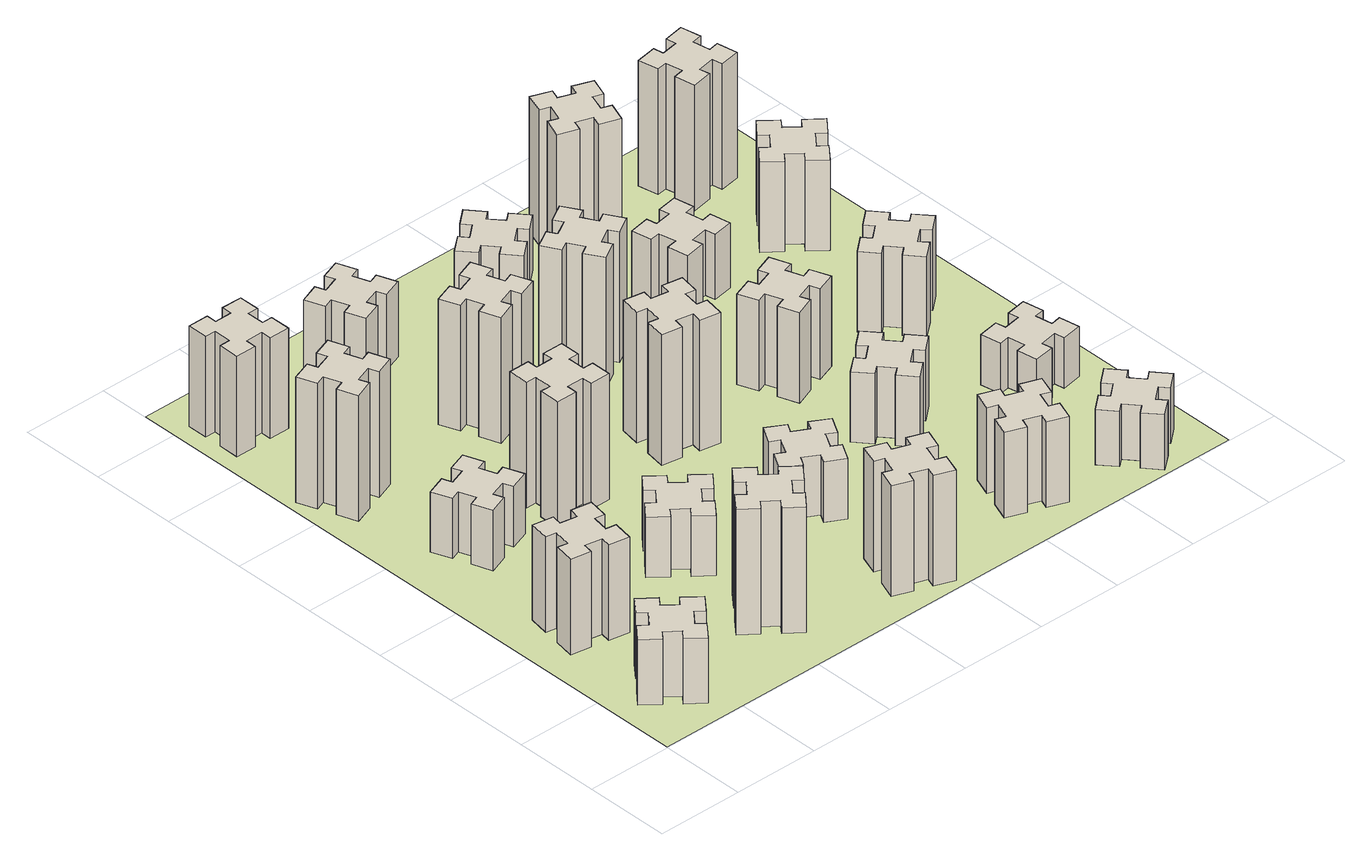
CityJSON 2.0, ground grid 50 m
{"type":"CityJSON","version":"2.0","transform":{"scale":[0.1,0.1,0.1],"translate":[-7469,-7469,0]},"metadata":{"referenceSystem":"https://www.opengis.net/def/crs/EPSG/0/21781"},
"CityObjects":{
"building1":{"type":"Building","attributes":{"class":"1000","function":"1000","usage":"1000","yearOfConstruction":2016,"roofType":"1000","measuredHeight":39,"storeysAboveGround":30,"storeysBelowGround":0},"geometry":[{"type":"Solid","lod":"1","boundaries":[[[[0,1,2,3,4,5,6,7,8,9,10,11,12,13,14,15,16,17,18,19]],[[17,16,20,21]],[[16,15,22,20]],[[15,14,23,22]],[[14,13,24,23]],[[13,12,25,24]],[[12,11,26,25]],[[11,10,27,26]],[[10,9,28,27]],[[9,8,29,28]],[[8,7,30,29]],[[7,6,31,30]],[[6,5,32,31]],[[5,4,33,32]],[[4,3,34,33]],[[3,2,35,34]],[[2,1,36,35]],[[1,0,37,36]],[[0,19,38,37]],[[19,18,39,38]],[[18,17,21,39]],[[24,25,26,27,28,29,30,31,32,33,34,35,36,37,38,39,21,20,22,23]]]]}]},
"building2":{"type":"Building","attributes":{"class":"1000","function":"1000","usage":"1000","yearOfConstruction":2016,"roofType":"1000","measuredHeight":57,"storeysAboveGround":30,"storeysBelowGround":0},"geometry":[{"type":"Solid","lod":"1","boundaries":[[[[40,41,42,43,44,45,46,47,48,49,50,51,52,53,54,55,56,57,58,59]],[[57,56,60,61]],[[56,55,62,60]],[[55,54,63,62]],[[54,53,64,63]],[[53,52,65,64]],[[52,51,66,65]],[[51,50,67,66]],[[50,49,68,67]],[[49,48,69,68]],[[48,47,70,69]],[[47,46,71,70]],[[46,45,72,71]],[[45,44,73,72]],[[44,43,74,73]],[[43,42,75,74]],[[42,41,76,75]],[[41,40,77,76]],[[40,59,78,77]],[[59,58,79,78]],[[58,57,61,79]],[[64,65,66,67,68,69,70,71,72,73,74,75,76,77,78,79,61,60,62,63]]]]}]},
"building3":{"type":"Building","attributes":{"class":"1000","function":"1000","usage":"1000","yearOfConstruction":2016,"roofType":"1000","measuredHeight":36,"storeysAboveGround":30,"storeysBelowGround":0},"geometry":[{"type":"Solid","lod":"1","boundaries":[[[[80,81,82,83,84,85,86,87,88,89,90,91,92,93,94,95,96,97,98,99]],[[97,96,100,101]],[[96,95,102,100]],[[95,94,103,102]],[[94,93,104,103]],[[93,92,105,104]],[[92,91,106,105]],[[91,90,107,106]],[[90,89,108,107]],[[89,88,109,108]],[[88,87,110,109]],[[87,86,111,110]],[[86,85,112,111]],[[85,84,113,112]],[[84,83,114,113]],[[83,82,115,114]],[[82,81,116,115]],[[81,80,117,116]],[[80,99,118,117]],[[99,98,119,118]],[[98,97,101,119]],[[104,105,106,107,108,109,110,111,112,113,114,115,116,117,118,119,101,100,102,103]]]]}]},
"building4":{"type":"Building","attributes":{"class":"1000","function":"1000","usage":"1000","yearOfConstruction":2016,"roofType":"1000","measuredHeight":75,"storeysAboveGround":30,"storeysBelowGround":0},"geometry":[{"type":"Solid","lod":"1","boundaries":[[[[120,121,122,123,124,125,126,127,128,129,130,131,132,133,134,135,136,137,138,139]],[[137,136,140,141]],[[136,135,142,140]],[[135,134,143,142]],[[134,133,144,143]],[[133,132,145,144]],[[132,131,146,145]],[[131,130,147,146]],[[130,129,148,147]],[[129,128,149,148]],[[128,127,150,149]],[[127,126,151,150]],[[126,125,152,151]],[[125,124,153,152]],[[124,123,154,153]],[[123,122,155,154]],[[122,121,156,155]],[[121,120,157,156]],[[120,139,158,157]],[[139,138,159,158]],[[138,137,141,159]],[[144,145,146,147,148,149,150,151,152,153,154,155,156,157,158,159,141,140,142,143]]]]}]},
"building5":{"type":"Building","attributes":{"class":"1000","function":"1000","usage":"1000","yearOfConstruction":2016,"roofType":"1000","measuredHeight":75,"storeysAboveGround":30,"storeysBelowGround":0},"geometry":[{"type":"Solid","lod":"1","boundaries":[[[[160,161,162,163,164,165,166,167,168,169,170,171,172,173,174,175,176,177,178,179]],[[177,176,180,181]],[[176,175,182,180]],[[175,174,183,182]],[[174,173,184,183]],[[173,172,185,184]],[[172,171,186,185]],[[171,170,187,186]],[[170,169,188,187]],[[169,168,189,188]],[[168,167,190,189]],[[167,166,191,190]],[[166,165,192,191]],[[165,164,193,192]],[[164,163,194,193]],[[163,162,195,194]],[[162,161,196,195]],[[161,160,197,196]],[[160,179,198,197]],[[179,178,199,198]],[[178,177,181,199]],[[184,185,186,187,188,189,190,191,192,193,194,195,196,197,198,199,181,180,182,183]]]]}]},
"building6":{"type":"Building","attributes":{"class":"1000","function":"1000","usage":"1000","yearOfConstruction":2016,"roofType":"1000","measuredHeight":60,"storeysAboveGround":30,"storeysBelowGround":0},"geometry":[{"type":"Solid","lod":"1","boundaries":[[[[200,201,202,203,204,205,206,207,208,209,210,211,212,213,214,215,216,217,218,219]],[[217,216,220,221]],[[216,215,222,220]],[[215,214,223,222]],[[214,213,224,223]],[[213,212,225,224]],[[212,211,226,225]],[[211,210,227,226]],[[210,209,228,227]],[[209,208,229,228]],[[208,207,230,229]],[[207,206,231,230]],[[206,205,232,231]],[[205,204,233,232]],[[204,203,234,233]],[[203,202,235,234]],[[202,201,236,235]],[[201,200,237,236]],[[200,219,238,237]],[[219,218,239,238]],[[218,217,221,239]],[[224,225,226,227,228,229,230,231,232,233,234,235,236,237,238,239,221,220,222,223]]]]}]},
"building7":{"type":"Building","attributes":{"class":"1000","function":"1000","usage":"1000","yearOfConstruction":2016,"roofType":"1000","measuredHeight":36,"storeysAboveGround":30,"storeysBelowGround":0},"geometry":[{"type":"Solid","lod":"1","boundaries":[[[[240,241,242,243,244,245,246,247,248,249,250,251,252,253,254,255,256,257,258,259]],[[257,256,260,261]],[[256,255,262,260]],[[255,254,263,262]],[[254,253,264,263]],[[253,252,265,264]],[[252,251,266,265]],[[251,250,267,266]],[[250,249,268,267]],[[249,248,269,268]],[[248,247,270,269]],[[247,246,271,270]],[[246,245,272,271]],[[245,244,273,272]],[[244,243,274,273]],[[243,242,275,274]],[[242,241,276,275]],[[241,240,277,276]],[[240,259,278,277]],[[259,258,279,278]],[[258,257,261,279]],[[264,265,266,267,268,269,270,271,272,273,274,275,276,277,278,279,261,260,262,263]]]]}]},
"building8":{"type":"Building","attributes":{"class":"1000","function":"1000","usage":"1000","yearOfConstruction":2016,"roofType":"1000","measuredHeight":75,"storeysAboveGround":30,"storeysBelowGround":0},"geometry":[{"type":"Solid","lod":"1","boundaries":[[[[280,281,282,283,284,285,286,287,288,289,290,291,292,293,294,295,296,297,298,299]],[[297,296,300,301]],[[296,295,302,300]],[[295,294,303,302]],[[294,293,304,303]],[[293,292,305,304]],[[292,291,306,305]],[[291,290,307,306]],[[290,289,308,307]],[[289,288,309,308]],[[288,287,310,309]],[[287,286,311,310]],[[286,285,312,311]],[[285,284,313,312]],[[284,283,314,313]],[[283,282,315,314]],[[282,281,316,315]],[[281,280,317,316]],[[280,299,318,317]],[[299,298,319,318]],[[298,297,301,319]],[[304,305,306,307,308,309,310,311,312,313,314,315,316,317,318,319,301,300,302,303]]]]}]},
"building9":{"type":"Building","attributes":{"class":"1000","function":"1000","usage":"1000","yearOfConstruction":2016,"roofType":"1000","measuredHeight":66,"storeysAboveGround":30,"storeysBelowGround":0},"geometry":[{"type":"Solid","lod":"1","boundaries":[[[[320,321,322,323,324,325,326,327,328,329,330,331,332,333,334,335,336,337,338,339]],[[337,336,340,341]],[[336,335,342,340]],[[335,334,343,342]],[[334,333,344,343]],[[333,332,345,344]],[[332,331,346,345]],[[331,330,347,346]],[[330,329,348,347]],[[329,328,349,348]],[[328,327,350,349]],[[327,326,351,350]],[[326,325,352,351]],[[325,324,353,352]],[[324,323,354,353]],[[323,322,355,354]],[[322,321,356,355]],[[321,320,357,356]],[[320,339,358,357]],[[339,338,359,358]],[[338,337,341,359]],[[344,345,346,347,348,349,350,351,352,353,354,355,356,357,358,359,341,340,342,343]]]]}]},
"building10":{"type":"Building","attributes":{"class":"1000","function":"1000","usage":"1000","yearOfConstruction":2016,"roofType":"1000","measuredHeight":75,"storeysAboveGround":30,"storeysBelowGround":0},"geometry":[{"type":"Solid","lod":"1","boundaries":[[[[360,361,362,363,364,365,366,367,368,369,370,371,372,373,374,375,376,377,378,379]],[[377,376,380,381]],[[376,375,382,380]],[[375,374,383,382]],[[374,373,384,383]],[[373,372,385,384]],[[372,371,386,385]],[[371,370,387,386]],[[370,369,388,387]],[[369,368,389,388]],[[368,367,390,389]],[[367,366,391,390]],[[366,365,392,391]],[[365,364,393,392]],[[364,363,394,393]],[[363,362,395,394]],[[362,361,396,395]],[[361,360,397,396]],[[360,379,398,397]],[[379,378,399,398]],[[378,377,381,399]],[[384,385,386,387,388,389,390,391,392,393,394,395,396,397,398,399,381,380,382,383]]]]}]},
"building11":{"type":"Building","attributes":{"class":"1000","function":"1000","usage":"1000","yearOfConstruction":2016,"roofType":"1000","measuredHeight":45,"storeysAboveGround":30,"storeysBelowGround":0},"geometry":[{"type":"Solid","lod":"1","boundaries":[[[[400,401,402,403,404,405,406,407,408,409,410,411,412,413,414,415,416,417,418,419]],[[417,416,420,421]],[[416,415,422,420]],[[415,414,423,422]],[[414,413,424,423]],[[413,412,425,424]],[[412,411,426,425]],[[411,410,427,426]],[[410,409,428,427]],[[409,408,429,428]],[[408,407,430,429]],[[407,406,431,430]],[[406,405,432,431]],[[405,404,433,432]],[[404,403,434,433]],[[403,402,435,434]],[[402,401,436,435]],[[401,400,437,436]],[[400,419,438,437]],[[419,418,439,438]],[[418,417,421,439]],[[424,425,426,427,428,429,430,431,432,433,434,435,436,437,438,439,421,420,422,423]]]]}]},
"building12":{"type":"Building","attributes":{"class":"1000","function":"1000","usage":"1000","yearOfConstruction":2016,"roofType":"1000","measuredHeight":36,"storeysAboveGround":30,"storeysBelowGround":0},"geometry":[{"type":"Solid","lod":"1","boundaries":[[[[440,441,442,443,444,445,446,447,448,449,450,451,452,453,454,455,456,457,458,459]],[[457,456,460,461]],[[456,455,462,460]],[[455,454,463,462]],[[454,453,464,463]],[[453,452,465,464]],[[452,451,466,465]],[[451,450,467,466]],[[450,449,468,467]],[[449,448,469,468]],[[448,447,470,469]],[[447,446,471,470]],[[446,445,472,471]],[[445,444,473,472]],[[444,443,474,473]],[[443,442,475,474]],[[442,441,476,475]],[[441,440,477,476]],[[440,459,478,477]],[[459,458,479,478]],[[458,457,461,479]],[[464,465,466,467,468,469,470,471,472,473,474,475,476,477,478,479,461,460,462,463]]]]}]},
"building13":{"type":"Building","attributes":{"class":"1000","function":"1000","usage":"1000","yearOfConstruction":2016,"roofType":"1000","measuredHeight":78,"storeysAboveGround":30,"storeysBelowGround":0},"geometry":[{"type":"Solid","lod":"1","boundaries":[[[[480,481,482,483,484,485,486,487,488,489,490,491,492,493,494,495,496,497,498,499]],[[497,496,500,501]],[[496,495,502,500]],[[495,494,503,502]],[[494,493,504,503]],[[493,492,505,504]],[[492,491,506,505]],[[491,490,507,506]],[[490,489,508,507]],[[489,488,509,508]],[[488,487,510,509]],[[487,486,511,510]],[[486,485,512,511]],[[485,484,513,512]],[[484,483,514,513]],[[483,482,515,514]],[[482,481,516,515]],[[481,480,517,516]],[[480,499,518,517]],[[499,498,519,518]],[[498,497,501,519]],[[504,505,506,507,508,509,510,511,512,513,514,515,516,517,518,519,501,500,502,503]]]]}]},
"building14":{"type":"Building","attributes":{"class":"1000","function":"1000","usage":"1000","yearOfConstruction":2016,"roofType":"1000","measuredHeight":78,"storeysAboveGround":30,"storeysBelowGround":0},"geometry":[{"type":"Solid","lod":"1","boundaries":[[[[520,521,522,523,524,525,526,527,528,529,530,531,532,533,534,535,536,537,538,539]],[[537,536,540,541]],[[536,535,542,540]],[[535,534,543,542]],[[534,533,544,543]],[[533,532,545,544]],[[532,531,546,545]],[[531,530,547,546]],[[530,529,548,547]],[[529,528,549,548]],[[528,527,550,549]],[[527,526,551,550]],[[526,525,552,551]],[[525,524,553,552]],[[524,523,554,553]],[[523,522,555,554]],[[522,521,556,555]],[[521,520,557,556]],[[520,539,558,557]],[[539,538,559,558]],[[538,537,541,559]],[[544,545,546,547,548,549,550,551,552,553,554,555,556,557,558,559,541,540,542,543]]]]}]},
"building15":{"type":"Building","attributes":{"class":"1000","function":"1000","usage":"1000","yearOfConstruction":2016,"roofType":"1000","measuredHeight":51,"storeysAboveGround":30,"storeysBelowGround":0},"geometry":[{"type":"Solid","lod":"1","boundaries":[[[[560,561,562,563,564,565,566,567,568,569,570,571,572,573,574,575,576,577,578,579]],[[577,576,580,581]],[[576,575,582,580]],[[575,574,583,582]],[[574,573,584,583]],[[573,572,585,584]],[[572,571,586,585]],[[571,570,587,586]],[[570,569,588,587]],[[569,568,589,588]],[[568,567,590,589]],[[567,566,591,590]],[[566,565,592,591]],[[565,564,593,592]],[[564,563,594,593]],[[563,562,595,594]],[[562,561,596,595]],[[561,560,597,596]],[[560,579,598,597]],[[579,578,599,598]],[[578,577,581,599]],[[584,585,586,587,588,589,590,591,592,593,594,595,596,597,598,599,581,580,582,583]]]]}]},
"building16":{"type":"Building","attributes":{"class":"1000","function":"1000","usage":"1000","yearOfConstruction":2016,"roofType":"1000","measuredHeight":33,"storeysAboveGround":30,"storeysBelowGround":0},"geometry":[{"type":"Solid","lod":"1","boundaries":[[[[600,601,602,603,604,605,606,607,608,609,610,611,612,613,614,615,616,617,618,619]],[[617,616,620,621]],[[616,615,622,620]],[[615,614,623,622]],[[614,613,624,623]],[[613,612,625,624]],[[612,611,626,625]],[[611,610,627,626]],[[610,609,628,627]],[[609,608,629,628]],[[608,607,630,629]],[[607,606,631,630]],[[606,605,632,631]],[[605,604,633,632]],[[604,603,634,633]],[[603,602,635,634]],[[602,601,636,635]],[[601,600,637,636]],[[600,619,638,637]],[[619,618,639,638]],[[618,617,621,639]],[[624,625,626,627,628,629,630,631,632,633,634,635,636,637,638,639,621,620,622,623]]]]}]},
"building17":{"type":"Building","attributes":{"class":"1000","function":"1000","usage":"1000","yearOfConstruction":2016,"roofType":"1000","measuredHeight":42,"storeysAboveGround":30,"storeysBelowGround":0},"geometry":[{"type":"Solid","lod":"1","boundaries":[[[[640,641,642,643,644,645,646,647,648,649,650,651,652,653,654,655,656,657,658,659]],[[657,656,660,661]],[[656,655,662,660]],[[655,654,663,662]],[[654,653,664,663]],[[653,652,665,664]],[[652,651,666,665]],[[651,650,667,666]],[[650,649,668,667]],[[649,648,669,668]],[[648,647,670,669]],[[647,646,671,670]],[[646,645,672,671]],[[645,644,673,672]],[[644,643,674,673]],[[643,642,675,674]],[[642,641,676,675]],[[641,640,677,676]],[[640,659,678,677]],[[659,658,679,678]],[[658,657,661,679]],[[664,665,666,667,668,669,670,671,672,673,674,675,676,677,678,679,661,660,662,663]]]]}]},
"building18":{"type":"Building","attributes":{"class":"1000","function":"1000","usage":"1000","yearOfConstruction":2016,"roofType":"1000","measuredHeight":54,"storeysAboveGround":30,"storeysBelowGround":0},"geometry":[{"type":"Solid","lod":"1","boundaries":[[[[680,681,682,683,684,685,686,687,688,689,690,691,692,693,694,695,696,697,698,699]],[[697,696,700,701]],[[696,695,702,700]],[[695,694,703,702]],[[694,693,704,703]],[[693,692,705,704]],[[692,691,706,705]],[[691,690,707,706]],[[690,689,708,707]],[[689,688,709,708]],[[688,687,710,709]],[[687,686,711,710]],[[686,685,712,711]],[[685,684,713,712]],[[684,683,714,713]],[[683,682,715,714]],[[682,681,716,715]],[[681,680,717,716]],[[680,699,718,717]],[[699,698,719,718]],[[698,697,701,719]],[[704,705,706,707,708,709,710,711,712,713,714,715,716,717,718,719,701,700,702,703]]]]}]},
"building19":{"type":"Building","attributes":{"class":"1000","function":"1000","usage":"1000","yearOfConstruction":2016,"roofType":"1000","measuredHeight":39,"storeysAboveGround":30,"storeysBelowGround":0},"geometry":[{"type":"Solid","lod":"1","boundaries":[[[[720,721,722,723,724,725,726,727,728,729,730,731,732,733,734,735,736,737,738,739]],[[737,736,740,741]],[[736,735,742,740]],[[735,734,743,742]],[[734,733,744,743]],[[733,732,745,744]],[[732,731,746,745]],[[731,730,747,746]],[[730,729,748,747]],[[729,728,749,748]],[[728,727,750,749]],[[727,726,751,750]],[[726,725,752,751]],[[725,724,753,752]],[[724,723,754,753]],[[723,722,755,754]],[[722,721,756,755]],[[721,720,757,756]],[[720,739,758,757]],[[739,738,759,758]],[[738,737,741,759]],[[744,745,746,747,748,749,750,751,752,753,754,755,756,757,758,759,741,740,742,743]]]]}]},
"building20":{"type":"Building","attributes":{"class":"1000","function":"1000","usage":"1000","yearOfConstruction":2016,"roofType":"1000","measuredHeight":33,"storeysAboveGround":30,"storeysBelowGround":0},"geometry":[{"type":"Solid","lod":"1","boundaries":[[[[760,761,762,763,764,765,766,767,768,769,770,771,772,773,774,775,776,777,778,779]],[[777,776,780,781]],[[776,775,782,780]],[[775,774,783,782]],[[774,773,784,783]],[[773,772,785,784]],[[772,771,786,785]],[[771,770,787,786]],[[770,769,788,787]],[[769,768,789,788]],[[768,767,790,789]],[[767,766,791,790]],[[766,765,792,791]],[[765,764,793,792]],[[764,763,794,793]],[[763,762,795,794]],[[762,761,796,795]],[[761,760,797,796]],[[760,779,798,797]],[[779,778,799,798]],[[778,777,781,799]],[[784,785,786,787,788,789,790,791,792,793,794,795,796,797,798,799,781,780,782,783]]]]}]},
"building21":{"type":"Building","attributes":{"class":"1000","function":"1000","usage":"1000","yearOfConstruction":2016,"roofType":"1000","measuredHeight":81,"storeysAboveGround":30,"storeysBelowGround":0},"geometry":[{"type":"Solid","lod":"1","boundaries":[[[[800,801,802,803,804,805,806,807,808,809,810,811,812,813,814,815,816,817,818,819]],[[817,816,820,821]],[[816,815,822,820]],[[815,814,823,822]],[[814,813,824,823]],[[813,812,825,824]],[[812,811,826,825]],[[811,810,827,826]],[[810,809,828,827]],[[809,808,829,828]],[[808,807,830,829]],[[807,806,831,830]],[[806,805,832,831]],[[805,804,833,832]],[[804,803,834,833]],[[803,802,835,834]],[[802,801,836,835]],[[801,800,837,836]],[[800,819,838,837]],[[819,818,839,838]],[[818,817,821,839]],[[824,825,826,827,828,829,830,831,832,833,834,835,836,837,838,839,821,820,822,823]]]]}]},
"building22":{"type":"Building","attributes":{"class":"1000","function":"1000","usage":"1000","yearOfConstruction":2016,"roofType":"1000","measuredHeight":30,"storeysAboveGround":30,"storeysBelowGround":0},"geometry":[{"type":"Solid","lod":"1","boundaries":[[[[840,841,842,843,844,845,846,847,848,849,850,851,852,853,854,855,856,857,858,859]],[[857,856,860,861]],[[856,855,862,860]],[[855,854,863,862]],[[854,853,864,863]],[[853,852,865,864]],[[852,851,866,865]],[[851,850,867,866]],[[850,849,868,867]],[[849,848,869,868]],[[848,847,870,869]],[[847,846,871,870]],[[846,845,872,871]],[[845,844,873,872]],[[844,843,874,873]],[[843,842,875,874]],[[842,841,876,875]],[[841,840,877,876]],[[840,859,878,877]],[[859,858,879,878]],[[858,857,861,879]],[[864,865,866,867,868,869,870,871,872,873,874,875,876,877,878,879,861,860,862,863]]]]}]},
"building23":{"type":"Building","attributes":{"class":"1000","function":"1000","usage":"1000","yearOfConstruction":2016,"roofType":"1000","measuredHeight":48,"storeysAboveGround":30,"storeysBelowGround":0},"geometry":[{"type":"Solid","lod":"1","boundaries":[[[[880,881,882,883,884,885,886,887,888,889,890,891,892,893,894,895,896,897,898,899]],[[897,896,900,901]],[[896,895,902,900]],[[895,894,903,902]],[[894,893,904,903]],[[893,892,905,904]],[[892,891,906,905]],[[891,890,907,906]],[[890,889,908,907]],[[889,888,909,908]],[[888,887,910,909]],[[887,886,911,910]],[[886,885,912,911]],[[885,884,913,912]],[[884,883,914,913]],[[883,882,915,914]],[[882,881,916,915]],[[881,880,917,916]],[[880,899,918,917]],[[899,898,919,918]],[[898,897,901,919]],[[904,905,906,907,908,909,910,911,912,913,914,915,916,917,918,919,901,900,902,903]]]]}]},
"building24":{"type":"Building","attributes":{"class":"1000","function":"1000","usage":"1000","yearOfConstruction":2016,"roofType":"1000","measuredHeight":54,"storeysAboveGround":30,"storeysBelowGround":0},"geometry":[{"type":"Solid","lod":"1","boundaries":[[[[920,921,922,923,924,925,926,927,928,929,930,931,932,933,934,935,936,937,938,939]],[[937,936,940,941]],[[936,935,942,940]],[[935,934,943,942]],[[934,933,944,943]],[[933,932,945,944]],[[932,931,946,945]],[[931,930,947,946]],[[930,929,948,947]],[[929,928,949,948]],[[928,927,950,949]],[[927,926,951,950]],[[926,925,952,951]],[[925,924,953,952]],[[924,923,954,953]],[[923,922,955,954]],[[922,921,956,955]],[[921,920,957,956]],[[920,939,958,957]],[[939,938,959,958]],[[938,937,941,959]],[[944,945,946,947,948,949,950,951,952,953,954,955,956,957,958,959,941,940,942,943]]]]}]},
"building25":{"type":"Building","attributes":{"class":"1000","function":"1000","usage":"1000","yearOfConstruction":2016,"roofType":"1000","measuredHeight":75,"storeysAboveGround":30,"storeysBelowGround":0},"geometry":[{"type":"Solid","lod":"1","boundaries":[[[[960,961,962,963,964,965,966,967,968,969,970,971,972,973,974,975,976,977,978,979]],[[977,976,980,981]],[[976,975,982,980]],[[975,974,983,982]],[[974,973,984,983]],[[973,972,985,984]],[[972,971,986,985]],[[971,970,987,986]],[[970,969,988,987]],[[969,968,989,988]],[[968,967,990,989]],[[967,966,991,990]],[[966,965,992,991]],[[965,964,993,992]],[[964,963,994,993]],[[963,962,995,994]],[[962,961,996,995]],[[961,960,997,996]],[[960,979,998,997]],[[979,978,999,998]],[[978,977,981,999]],[[984,985,986,987,988,989,990,991,992,993,994,995,996,997,998,999,981,980,982,983]]]]}]},
"landuse1":{"type":"LandUse","attributes":{"name":"plot1","function":"1010"},"geometry":[{"type":"MultiSurface","lod":"1","boundaries":[[[1000,1001,1002,1003]]]}]}
},
"vertices":[
[266,323,0],[343,259,0],[304,213,0],[396,136,0],[473,228,0],[427,266,0],[492,343,0],[538,304,0],[615,396,0],[523,473,0],[484,427,0],[408,492,0],[446,538,0],[354,615,0],[277,523,0],[323,484,0],[259,408,0],[213,446,0],[136,354,0],[228,277,0],[259,408,390],[213,446,390],[323,484,390],[277,523,390],[354,615,390],[446,538,390],[408,492,390],[484,427,390],[523,473,390],[615,396,390],[538,304,390],[492,343,390],[427,266,390],[473,228,390],[396,136,390],[304,213,390],[343,259,390],[266,323,390],[228,277,390],[136,354,390],
[276,1084,0],[258,985,0],[199,996,0],[178,877,0],[297,857,0],[307,916,0],[405,898,0],[395,839,0],[513,818,0],[534,937,0],[475,947,0],[492,1045,0],[551,1035,0],[572,1153,0],[454,1174,0],[444,1115,0],[345,1132,0],[356,1191,0],[237,1212,0],[217,1094,0],[345,1132,570],[356,1191,570],[444,1115,570],[454,1174,570],[572,1153,570],[551,1035,570],[492,1045,570],[475,947,570],[534,937,570],[513,818,570],[395,839,570],[405,898,570],[307,916,570],[297,857,570],[178,877,570],[199,996,570],[258,985,570],[276,1084,570],[217,1094,570],[237,1212,570],
[485,1976,0],[391,1942,0],[370,1998,0],[257,1957,0],[299,1844,0],[355,1865,0],[389,1771,0],[333,1750,0],[374,1637,0],[487,1679,0],[466,1735,0],[560,1769,0],[580,1713,0],[693,1754,0],[652,1867,0],[596,1846,0],[562,1940,0],[618,1960,0],[577,2073,0],[464,2032,0],[562,1940,360],[618,1960,360],[596,1846,360],[652,1867,360],[693,1754,360],[580,1713,360],[560,1769,360],[466,1735,360],[487,1679,360],[374,1637,360],[333,1750,360],[389,1771,360],[355,1865,360],[299,1844,360],[257,1957,360],[370,1998,360],[391,1942,360],[485,1976,360],[464,2032,360],[577,2073,360],
[396,2586,0],[362,2680,0],[418,2700,0],[377,2813,0],[264,2772,0],[285,2716,0],[191,2682,0],[170,2738,0],[57,2697,0],[99,2584,0],[155,2605,0],[189,2511,0],[133,2490,0],[174,2377,0],[287,2419,0],[266,2475,0],[360,2509,0],[380,2453,0],[493,2494,0],[452,2607,0],[360,2509,750],[380,2453,750],[266,2475,750],[287,2419,750],[174,2377,750],[133,2490,750],[189,2511,750],[155,2605,750],[99,2584,750],[57,2697,750],[170,2738,750],[191,2682,750],[285,2716,750],[264,2772,750],[377,2813,750],[418,2700,750],[362,2680,750],[396,2586,750],[452,2607,750],[493,2494,750],
[1167,366,0],[1232,443,0],[1278,404,0],[1355,496,0],[1263,573,0],[1224,527,0],[1148,592,0],[1186,638,0],[1094,715,0],[1017,623,0],[1063,584,0],[999,508,0],[953,546,0],[876,454,0],[968,377,0],[1006,423,0],[1083,359,0],[1044,313,0],[1136,236,0],[1213,328,0],[1083,359,750],[1044,313,750],[1006,423,750],[968,377,750],[876,454,750],[953,546,750],[999,508,750],[1063,584,750],[1017,623,750],[1094,715,750],[1186,638,750],[1148,592,750],[1224,527,750],[1263,573,750],[1355,496,750],[1278,404,750],[1232,443,750],[1167,366,750],[1213,328,750],[1136,236,750],
[325,3445,0],[225,3445,0],[225,3505,0],[105,3505,0],[105,3385,0],[165,3385,0],[165,3285,0],[105,3285,0],[105,3165,0],[225,3165,0],[225,3225,0],[325,3225,0],[325,3165,0],[445,3165,0],[445,3285,0],[385,3285,0],[385,3385,0],[445,3385,0],[445,3505,0],[325,3505,0],[385,3385,600],[445,3385,600],[385,3285,600],[445,3285,600],[445,3165,600],[325,3165,600],[325,3225,600],[225,3225,600],[225,3165,600],[105,3165,600],[105,3285,600],[165,3285,600],[165,3385,600],[105,3385,600],[105,3505,600],[225,3505,600],[225,3445,600],[325,3445,600],[325,3505,600],[445,3505,600],
[1224,1167,0],[1148,1232,0],[1186,1278,0],[1094,1355,0],[1017,1263,0],[1063,1224,0],[999,1148,0],[953,1186,0],[876,1094,0],[968,1017,0],[1006,1063,0],[1083,999,0],[1044,953,0],[1136,876,0],[1213,968,0],[1167,1006,0],[1232,1083,0],[1278,1044,0],[1355,1136,0],[1263,1213,0],[1232,1083,360],[1278,1044,360],[1167,1006,360],[1213,968,360],[1136,876,360],[1044,953,360],[1083,999,360],[1006,1063,360],[968,1017,360],[876,1094,360],[953,1186,360],[999,1148,360],[1063,1224,360],[1017,1263,360],[1094,1355,360],[1186,1278,360],[1148,1232,360],[1224,1167,360],[1263,1213,360],[1355,1136,360],
[1065,1965,0],[965,1965,0],[965,2025,0],[845,2025,0],[845,1905,0],[905,1905,0],[905,1805,0],[845,1805,0],[845,1685,0],[965,1685,0],[965,1745,0],[1065,1745,0],[1065,1685,0],[1185,1685,0],[1185,1805,0],[1125,1805,0],[1125,1905,0],[1185,1905,0],[1185,2025,0],[1065,2025,0],[1125,1905,750],[1185,1905,750],[1125,1805,750],[1185,1805,750],[1185,1685,750],[1065,1685,750],[1065,1745,750],[965,1745,750],[965,1685,750],[845,1685,750],[845,1805,750],[905,1805,750],[905,1905,750],[845,1905,750],[845,2025,750],[965,2025,750],[965,1965,750],[1065,1965,750],[1065,2025,750],[1185,2025,750],
[1769,360,0],[1735,266,0],[1679,287,0],[1637,174,0],[1750,133,0],[1771,189,0],[1865,155,0],[1844,99,0],[1957,57,0],[1998,170,0],[1942,191,0],[1976,285,0],[2032,264,0],[2073,377,0],[1960,418,0],[1940,362,0],[1846,396,0],[1867,452,0],[1754,493,0],[1713,380,0],[1846,396,660],[1867,452,660],[1940,362,660],[1960,418,660],[2073,377,660],[2032,264,660],[1976,285,660],[1942,191,660],[1998,170,660],[1957,57,660],[1844,99,660],[1865,155,660],[1771,189,660],[1750,133,660],[1637,174,660],[1679,287,660],[1735,266,660],[1769,360,660],[1713,380,660],[1754,493,660],
[1095,2605,0],[1129,2511,0],[1073,2490,0],[1114,2377,0],[1227,2419,0],[1206,2475,0],[1300,2509,0],[1320,2453,0],[1433,2494,0],[1392,2607,0],[1336,2586,0],[1302,2680,0],[1358,2700,0],[1317,2813,0],[1204,2772,0],[1225,2716,0],[1131,2682,0],[1110,2738,0],[997,2697,0],[1039,2584,0],[1131,2682,750],[1110,2738,750],[1225,2716,750],[1204,2772,750],[1317,2813,750],[1358,2700,750],[1302,2680,750],[1336,2586,750],[1392,2607,750],[1433,2494,750],[1320,2453,750],[1300,2509,750],[1206,2475,750],[1227,2419,750],[1114,2377,750],[1073,2490,750],[1129,2511,750],[1095,2605,750],[1039,2584,750],[997,2697,750],
[1025,3456,0],[931,3422,0],[910,3478,0],[797,3437,0],[839,3324,0],[895,3345,0],[929,3251,0],[873,3230,0],[914,3117,0],[1027,3159,0],[1006,3215,0],[1100,3249,0],[1120,3193,0],[1233,3234,0],[1192,3347,0],[1136,3326,0],[1102,3420,0],[1158,3440,0],[1117,3553,0],[1004,3512,0],[1102,3420,450],[1158,3440,450],[1136,3326,450],[1192,3347,450],[1233,3234,450],[1120,3193,450],[1100,3249,450],[1006,3215,450],[1027,3159,450],[914,3117,450],[873,3230,450],[929,3251,450],[895,3345,450],[839,3324,450],[797,3437,450],[910,3478,450],[931,3422,450],[1025,3456,450],[1004,3512,450],[1117,3553,450],
[1926,917,0],[1976,1004,0],[2028,974,0],[2088,1078,0],[1984,1138,0],[1954,1086,0],[1867,1136,0],[1897,1188,0],[1793,1248,0],[1733,1144,0],[1785,1114,0],[1735,1027,0],[1683,1057,0],[1623,953,0],[1727,893,0],[1757,945,0],[1844,895,0],[1814,843,0],[1918,783,0],[1978,887,0],[1844,895,360],[1814,843,360],[1757,945,360],[1727,893,360],[1623,953,360],[1683,1057,360],[1735,1027,360],[1785,1114,360],[1733,1144,360],[1793,1248,360],[1897,1188,360],[1867,1136,360],[1954,1086,360],[1984,1138,360],[2088,1078,360],[2028,974,360],[1976,1004,360],[1926,917,360],[1978,887,360],[1918,783,360],
[1687,1756,0],[1785,1738,0],[1775,1679,0],[1893,1658,0],[1914,1777,0],[1855,1787,0],[1872,1885,0],[1931,1875,0],[1952,1993,0],[1834,2014,0],[1824,1955,0],[1725,1972,0],[1736,2031,0],[1617,2052,0],[1597,1934,0],[1656,1924,0],[1638,1825,0],[1579,1836,0],[1558,1717,0],[1677,1697,0],[1638,1825,780],[1579,1836,780],[1656,1924,780],[1597,1934,780],[1617,2052,780],[1736,2031,780],[1725,1972,780],[1824,1955,780],[1834,2014,780],[1952,1993,780],[1931,1875,780],[1872,1885,780],[1855,1787,780],[1914,1777,780],[1893,1658,780],[1775,1679,780],[1785,1738,780],[1687,1756,780],[1677,1697,780],[1558,1717,780],
[1976,2607,0],[1926,2694,0],[1978,2724,0],[1918,2828,0],[1814,2768,0],[1844,2716,0],[1757,2666,0],[1727,2718,0],[1623,2658,0],[1683,2554,0],[1735,2584,0],[1785,2497,0],[1733,2467,0],[1793,2363,0],[1897,2423,0],[1867,2475,0],[1954,2525,0],[1984,2473,0],[2088,2533,0],[2028,2637,0],[1954,2525,780],[1984,2473,780],[1867,2475,780],[1897,2423,780],[1793,2363,780],[1733,2467,780],[1785,2497,780],[1735,2584,780],[1683,2554,780],[1623,2658,780],[1727,2718,780],[1757,2666,780],[1844,2716,780],[1814,2768,780],[1918,2828,780],[1978,2724,780],[1926,2694,780],[1976,2607,780],[2028,2637,780],[2088,2533,780],
[2780,462,0],[2686,496,0],[2707,552,0],[2594,593,0],[2553,480,0],[2609,460,0],[2575,366,0],[2519,387,0],[2477,274,0],[2590,233,0],[2611,289,0],[2705,255,0],[2684,199,0],[2797,157,0],[2838,270,0],[2782,291,0],[2816,385,0],[2872,364,0],[2913,477,0],[2800,518,0],[2816,385,510],[2872,364,510],[2782,291,510],[2838,270,510],[2797,157,510],[2684,199,510],[2705,255,510],[2611,289,510],[2590,233,510],[2477,274,510],[2519,387,510],[2575,366,510],[2609,460,510],[2553,480,510],[2594,593,510],[2707,552,510],[2686,496,510],[2780,462,510],[2800,518,510],[2913,477,510],
[1839,3303,0],[1903,3226,0],[1857,3188,0],[1934,3096,0],[2026,3173,0],[1988,3219,0],[2064,3283,0],[2103,3237,0],[2195,3314,0],[2118,3406,0],[2072,3368,0],[2007,3444,0],[2053,3483,0],[1976,3575,0],[1884,3498,0],[1923,3452,0],[1846,3387,0],[1808,3433,0],[1716,3356,0],[1793,3264,0],[1846,3387,330],[1808,3433,330],[1923,3452,330],[1884,3498,330],[1976,3575,330],[2053,3483,330],[2007,3444,330],[2072,3368,330],[2118,3406,330],[2195,3314,330],[2103,3237,330],[2064,3283,330],[1988,3219,330],[2026,3173,330],[1934,3096,330],[1857,3188,330],[1903,3226,330],[1839,3303,330],[1793,3264,330],[1716,3356,330],
[2563,1332,0],[2486,1267,0],[2448,1313,0],[2356,1236,0],[2433,1144,0],[2479,1183,0],[2543,1106,0],[2497,1068,0],[2574,976,0],[2666,1053,0],[2628,1099,0],[2704,1163,0],[2743,1117,0],[2835,1194,0],[2758,1286,0],[2712,1248,0],[2647,1324,0],[2693,1363,0],[2616,1455,0],[2524,1378,0],[2647,1324,420],[2693,1363,420],[2712,1248,420],[2758,1286,420],[2835,1194,420],[2743,1117,420],[2704,1163,420],[2628,1099,420],[2666,1053,420],[2574,976,420],[2497,1068,420],[2543,1106,420],[2479,1183,420],[2433,1144,420],[2356,1236,420],[2448,1313,420],[2486,1267,420],[2563,1332,420],[2524,1378,420],[2616,1455,420],
[2616,1846,0],[2582,1940,0],[2638,1960,0],[2597,2073,0],[2484,2032,0],[2505,1976,0],[2411,1942,0],[2390,1998,0],[2277,1957,0],[2319,1844,0],[2375,1865,0],[2409,1771,0],[2353,1750,0],[2394,1637,0],[2507,1679,0],[2486,1735,0],[2580,1769,0],[2600,1713,0],[2713,1754,0],[2672,1867,0],[2580,1769,540],[2600,1713,540],[2486,1735,540],[2507,1679,540],[2394,1637,540],[2353,1750,540],[2409,1771,540],[2375,1865,540],[2319,1844,540],[2277,1957,540],[2390,1998,540],[2411,1942,540],[2505,1976,540],[2484,2032,540],[2597,2073,540],[2638,1960,540],[2582,1940,540],[2616,1846,540],[2672,1867,540],[2713,1754,540],
[2712,2665,0],[2695,2764,0],[2754,2774,0],[2733,2892,0],[2615,2871,0],[2625,2812,0],[2527,2795,0],[2517,2854,0],[2398,2833,0],[2419,2715,0],[2478,2725,0],[2496,2627,0],[2437,2617,0],[2457,2498,0],[2576,2519,0],[2565,2578,0],[2664,2596,0],[2674,2537,0],[2792,2557,0],[2771,2676,0],[2664,2596,390],[2674,2537,390],[2565,2578,390],[2576,2519,390],[2457,2498,390],[2437,2617,390],[2496,2627,390],[2478,2725,390],[2419,2715,390],[2398,2833,390],[2517,2854,390],[2527,2795,390],[2625,2812,390],[2615,2871,390],[2733,2892,390],[2754,2774,390],[2695,2764,390],[2712,2665,390],[2771,2676,390],[2792,2557,390],
[3368,159,0],[3444,223,0],[3483,177,0],[3575,254,0],[3498,346,0],[3452,308,0],[3387,384,0],[3433,423,0],[3356,515,0],[3264,438,0],[3303,392,0],[3226,327,0],[3188,373,0],[3096,296,0],[3173,204,0],[3219,243,0],[3283,166,0],[3237,128,0],[3314,36,0],[3406,113,0],[3283,166,330],[3237,128,330],[3219,243,330],[3173,204,330],[3096,296,330],[3188,373,330],[3226,327,330],[3303,392,330],[3264,438,330],[3356,515,330],[3433,423,330],[3387,384,330],[3452,308,330],[3498,346,330],[3575,254,330],[3483,177,330],[3444,223,330],[3368,159,330],[3406,113,330],[3314,36,330],
[2580,3422,0],[2486,3456,0],[2507,3512,0],[2394,3553,0],[2353,3440,0],[2409,3420,0],[2375,3326,0],[2319,3347,0],[2277,3234,0],[2390,3193,0],[2411,3249,0],[2505,3215,0],[2484,3159,0],[2597,3117,0],[2638,3230,0],[2582,3251,0],[2616,3345,0],[2672,3324,0],[2713,3437,0],[2600,3478,0],[2616,3345,810],[2672,3324,810],[2582,3251,810],[2638,3230,810],[2597,3117,810],[2484,3159,810],[2505,3215,810],[2411,3249,810],[2390,3193,810],[2277,3234,810],[2319,3347,810],[2375,3326,810],[2409,3420,810],[2353,3440,810],[2394,3553,810],[2507,3512,810],[2486,3456,810],[2580,3422,810],[2600,3478,810],[2713,3437,810],
[3218,1045,0],[3236,947,0],[3177,937,0],[3197,818,0],[3316,839,0],[3305,898,0],[3404,916,0],[3414,857,0],[3532,877,0],[3511,996,0],[3452,985,0],[3435,1084,0],[3494,1094,0],[3473,1212,0],[3355,1191,0],[3365,1132,0],[3267,1115,0],[3257,1174,0],[3138,1153,0],[3159,1035,0],[3267,1115,300],[3257,1174,300],[3365,1132,300],[3355,1191,300],[3473,1212,300],[3494,1094,300],[3435,1084,300],[3452,985,300],[3511,996,300],[3532,877,300],[3414,857,300],[3404,916,300],[3305,898,300],[3316,839,300],[3197,818,300],[3177,937,300],[3236,947,300],[3218,1045,300],[3159,1035,300],[3138,1153,300],
[3268,1739,0],[3344,1803,0],[3383,1757,0],[3475,1834,0],[3398,1926,0],[3352,1888,0],[3287,1964,0],[3333,2003,0],[3256,2095,0],[3164,2018,0],[3203,1972,0],[3126,1907,0],[3088,1953,0],[2996,1876,0],[3073,1784,0],[3119,1823,0],[3183,1746,0],[3137,1708,0],[3214,1616,0],[3306,1693,0],[3183,1746,480],[3137,1708,480],[3119,1823,480],[3073,1784,480],[2996,1876,480],[3088,1953,480],[3126,1907,480],[3203,1972,480],[3164,2018,480],[3256,2095,480],[3333,2003,480],[3287,1964,480],[3352,1888,480],[3398,1926,480],[3475,1834,480],[3383,1757,480],[3344,1803,480],[3268,1739,480],[3306,1693,480],[3214,1616,480],
[3283,2804,0],[3219,2728,0],[3173,2766,0],[3096,2674,0],[3188,2597,0],[3226,2643,0],[3303,2579,0],[3264,2533,0],[3356,2456,0],[3433,2548,0],[3387,2586,0],[3452,2663,0],[3498,2624,0],[3575,2716,0],[3483,2793,0],[3444,2747,0],[3368,2812,0],[3406,2858,0],[3314,2935,0],[3237,2843,0],[3368,2812,540],[3406,2858,540],[3444,2747,540],[3483,2793,540],[3575,2716,540],[3498,2624,540],[3452,2663,540],[3387,2586,540],[3433,2548,540],[3356,2456,540],[3264,2533,540],[3303,2579,540],[3226,2643,540],[3188,2597,540],[3096,2674,540],[3173,2766,540],[3219,2728,540],[3283,2804,540],[3237,2843,540],[3314,2935,540],
[3118,3365,0],[3136,3267,0],[3077,3257,0],[3097,3138,0],[3216,3159,0],[3205,3218,0],[3304,3236,0],[3314,3177,0],[3432,3197,0],[3411,3316,0],[3352,3305,0],[3335,3404,0],[3394,3414,0],[3373,3532,0],[3255,3511,0],[3265,3452,0],[3167,3435,0],[3157,3494,0],[3038,3473,0],[3059,3355,0],[3167,3435,750],[3157,3494,750],[3265,3452,750],[3255,3511,750],[3373,3532,750],[3394,3414,750],[3335,3404,750],[3352,3305,750],[3411,3316,750],[3432,3197,750],[3314,3177,750],[3304,3236,750],[3205,3218,750],[3216,3159,750],[3097,3138,750],[3077,3257,750],[3136,3267,750],[3118,3365,750],[3059,3355,750],[3038,3473,750],
[5,3705,0],[3705,3705,0],[3705,5,0],[5,5,0]
]}
